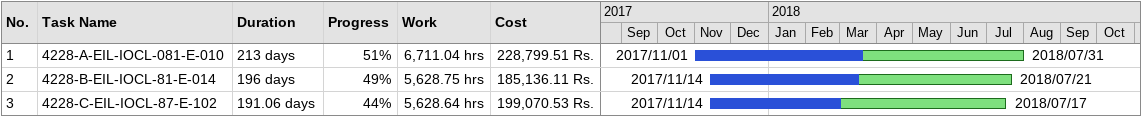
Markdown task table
| ID | Task | Duration | Start | Finish | % complete | Work (h) | Cost (Rs.) |
|---|---|---|---|---|---|---|---|
| 1 | 4228-A-EIL-IOCL-081-E-010 | 213d | 2017-11-01 | 2018-07-31 | 51 | 6711.04 | 228799.51 |
| 2 | 4228-B-EIL-IOCL-81-E-014 | 196d | 2017-11-14 | 2018-07-21 | 49 | 5628.75 | 185136.11 |
| 3 | 4228-C-EIL-IOCL-87-E-102 | 191.06d | 2017-11-14 | 2018-07-17 | 44 | 5628.64 | 199070.53 |
